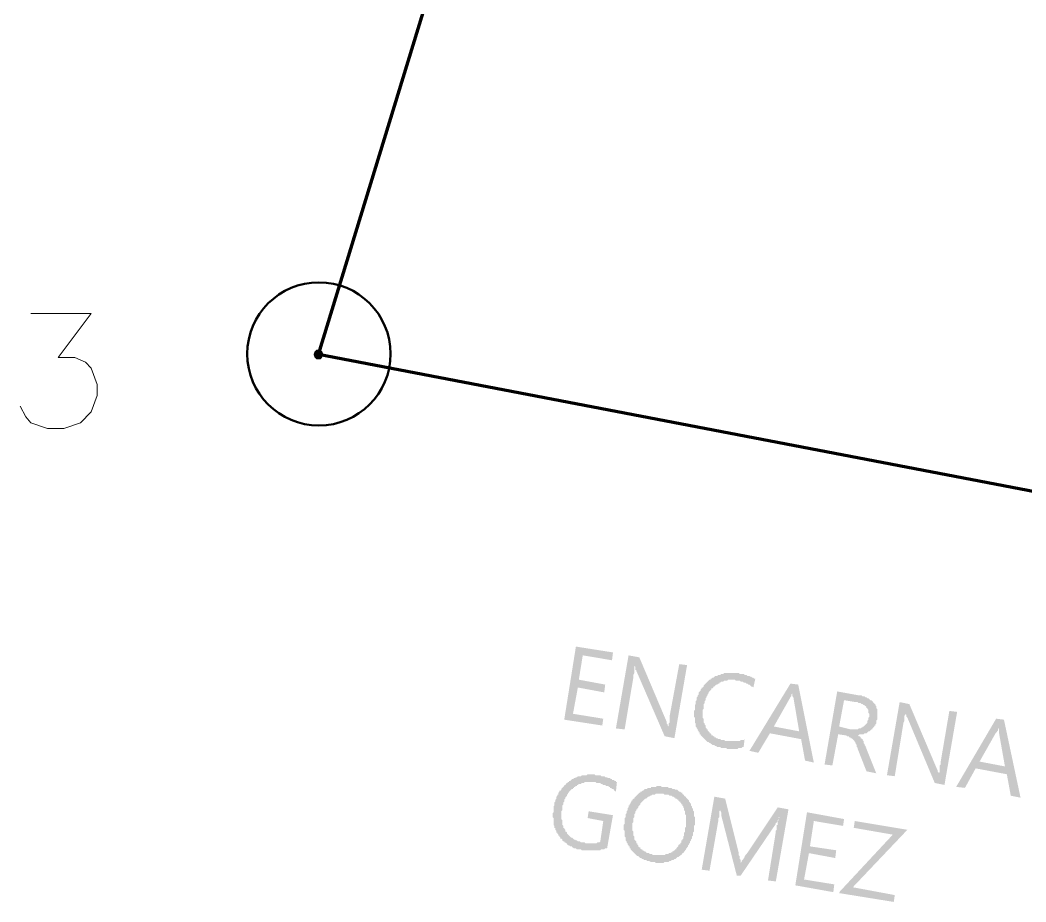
# Model space of a CAD drawing. Header units: millimetres. Extents: x 2402 to 2489, y 1845 to 1977.
# Drawn here: x 2429.34 to 2446.82, y 1919.49 to 1934.82 of the extents above; entities that cross this region are included whole.
import ezdxf

# ---------------------------------------------------------------- set-up
doc = ezdxf.new("R2010")
doc.units = ezdxf.units.MM
for name, color, linetype in [('PDF_0', 7, 'Continuous'), ('PDF_CVL_PUNTO', 7, 'Continuous'), ('PDF_CVL_PUNTO_NUM', 7, 'Continuous')]:
    doc.layers.add(name, color=color, linetype=linetype)

msp = doc.modelspace()

# ---------------------------------------------------------------- hatches: boundary and pattern name
at = {"layer": 'PDF_0', "transparency": 33554559}
for points in [[(2439.457, 1922.552), (2438.796, 1922.654), (2438.999, 1923.925), (2439.643, 1923.823), (2439.626, 1923.687), (2439.118, 1923.772), (2439.05, 1923.349), (2439.508, 1923.264), (2439.491, 1923.128), (2439.033, 1923.213), (2438.948, 1922.756), (2439.474, 1922.671)], [(2440.711, 1922.332), (2440.541, 1922.366), (2440.05, 1923.501), (2440.05, 1923.518), (2440.033, 1923.518), (2440.033, 1923.535), (2440.033, 1923.552), (2440.033, 1923.569), (2440.033, 1923.569), (2440.016, 1923.586), (2440.016, 1923.569), (2440.016, 1923.552), (2440.016, 1923.552), (2440.016, 1923.535), (2440.016, 1923.518), (2440.016, 1923.501), (2440.016, 1923.484), (2440.016, 1923.467), (2439.999, 1923.433), (2439.999, 1923.416), (2439.999, 1923.399), (2439.846, 1922.484), (2439.694, 1922.501), (2439.914, 1923.772), (2440.101, 1923.738), (2440.575, 1922.62), (2440.575, 1922.586), (2440.592, 1922.569), (2440.592, 1922.552), (2440.609, 1922.535), (2440.609, 1922.518), (2440.609, 1922.518), (2440.609, 1922.518), (2440.609, 1922.518), (2440.609, 1922.535), (2440.609, 1922.535), (2440.609, 1922.552), (2440.609, 1922.569), (2440.609, 1922.586), (2440.626, 1922.603), (2440.626, 1922.62), (2440.626, 1922.637), (2440.626, 1922.654), (2440.626, 1922.688), (2440.626, 1922.705), (2440.626, 1922.705), (2440.795, 1923.62), (2440.931, 1923.603)], [(2441.914, 1922.179), (2441.897, 1922.179), (2441.88, 1922.163), (2441.88, 1922.163), (2441.863, 1922.163), (2441.846, 1922.163), (2441.829, 1922.163), (2441.812, 1922.146), (2441.795, 1922.146), (2441.778, 1922.146), (2441.761, 1922.146), (2441.744, 1922.146), (2441.727, 1922.146), (2441.71, 1922.146), (2441.693, 1922.146), (2441.676, 1922.146), (2441.659, 1922.146), (2441.642, 1922.146), (2441.626, 1922.146), (2441.609, 1922.163), (2441.592, 1922.163), (2441.575, 1922.163), (2441.558, 1922.163), (2441.541, 1922.163), (2441.524, 1922.163), (2441.507, 1922.179), (2441.49, 1922.179), (2441.473, 1922.179), (2441.456, 1922.179), (2441.439, 1922.196), (2441.422, 1922.196), (2441.405, 1922.213), (2441.388, 1922.213), (2441.371, 1922.213), (2441.354, 1922.23), (2441.338, 1922.23), (2441.338, 1922.247), (2441.321, 1922.247), (2441.304, 1922.264), (2441.287, 1922.264), (2441.27, 1922.281), (2441.27, 1922.281), (2441.253, 1922.298), (2441.236, 1922.315), (2441.236, 1922.315), (2441.219, 1922.332), (2441.202, 1922.349), (2441.202, 1922.349), (2441.185, 1922.366), (2441.168, 1922.383), (2441.168, 1922.4), (2441.151, 1922.4), (2441.151, 1922.417), (2441.151, 1922.434), (2441.134, 1922.434), (2441.134, 1922.451), (2441.117, 1922.468), (2441.117, 1922.484), (2441.1, 1922.501), (2441.1, 1922.518), (2441.1, 1922.518), (2441.083, 1922.535), (2441.083, 1922.552), (2441.083, 1922.569), (2441.083, 1922.586), (2441.066, 1922.603), (2441.066, 1922.62), (2441.066, 1922.637), (2441.066, 1922.654), (2441.066, 1922.671), (2441.066, 1922.688), (2441.049, 1922.705), (2441.049, 1922.722), (2441.049, 1922.739), (2441.049, 1922.756), (2441.049, 1922.773), (2441.049, 1922.789), (2441.049, 1922.806), (2441.066, 1922.823), (2441.066, 1922.84), (2441.066, 1922.857), (2441.066, 1922.874), (2441.066, 1922.891), (2441.066, 1922.891), (2441.066, 1922.908), (2441.083, 1922.925), (2441.083, 1922.942), (2441.083, 1922.959), (2441.083, 1922.976), (2441.1, 1922.993), (2441.1, 1923.01), (2441.1, 1923.027), (2441.1, 1923.044), (2441.117, 1923.061), (2441.117, 1923.077), (2441.134, 1923.094), (2441.134, 1923.111), (2441.134, 1923.128), (2441.151, 1923.145), (2441.151, 1923.145), (2441.168, 1923.162), (2441.168, 1923.179), (2441.185, 1923.196), (2441.185, 1923.213), (2441.202, 1923.213), (2441.219, 1923.23), (2441.219, 1923.247), (2441.236, 1923.264), (2441.236, 1923.264), (2441.253, 1923.281), (2441.27, 1923.298), (2441.27, 1923.298), (2441.287, 1923.315), (2441.304, 1923.332), (2441.304, 1923.332), (2441.321, 1923.349), (2441.338, 1923.349), (2441.338, 1923.366), (2441.354, 1923.366), (2441.371, 1923.382), (2441.388, 1923.382), (2441.405, 1923.399), (2441.405, 1923.399), (2441.422, 1923.416), (2441.439, 1923.416), (2441.456, 1923.416), (2441.473, 1923.433), (2441.49, 1923.433), (2441.507, 1923.433), (2441.524, 1923.45), (2441.524, 1923.45), (2441.541, 1923.45), (2441.558, 1923.45), (2441.575, 1923.467), (2441.592, 1923.467), (2441.609, 1923.467), (2441.626, 1923.467), (2441.642, 1923.467), (2441.659, 1923.467), (2441.676, 1923.467), (2441.693, 1923.467), (2441.71, 1923.467), (2441.727, 1923.467), (2441.744, 1923.467), (2441.761, 1923.467), (2441.778, 1923.467), (2441.795, 1923.467), (2441.812, 1923.467), (2441.829, 1923.467), (2441.846, 1923.45), (2441.863, 1923.45), (2441.88, 1923.45), (2441.897, 1923.45), (2441.914, 1923.45), (2441.931, 1923.433), (2441.947, 1923.433), (2441.964, 1923.433), (2441.981, 1923.416), (2441.998, 1923.416), (2442.015, 1923.416), (2442.032, 1923.399), (2442.049, 1923.399), (2442.066, 1923.382), (2442.083, 1923.382), (2442.083, 1923.382), (2442.1, 1923.366), (2442.117, 1923.366), (2442.117, 1923.366), (2442.083, 1923.213), (2442.083, 1923.213), (2442.066, 1923.23), (2442.049, 1923.23), (2442.032, 1923.247), (2442.015, 1923.264), (2442.015, 1923.264), (2441.998, 1923.264), (2441.981, 1923.281), (2441.964, 1923.281), (2441.947, 1923.298), (2441.931, 1923.298), (2441.914, 1923.298), (2441.897, 1923.315), (2441.88, 1923.315), (2441.863, 1923.315), (2441.846, 1923.332), (2441.829, 1923.332), (2441.812, 1923.332), (2441.812, 1923.332), (2441.778, 1923.332), (2441.761, 1923.349), (2441.744, 1923.349), (2441.727, 1923.349), (2441.71, 1923.349), (2441.693, 1923.349), (2441.676, 1923.349), (2441.659, 1923.349), (2441.642, 1923.349), (2441.626, 1923.332), (2441.609, 1923.332), (2441.609, 1923.332), (2441.592, 1923.332), (2441.575, 1923.332), (2441.558, 1923.315), (2441.541, 1923.315), (2441.524, 1923.315), (2441.507, 1923.298), (2441.49, 1923.298), (2441.49, 1923.281), (2441.473, 1923.281), (2441.456, 1923.264), (2441.439, 1923.264), (2441.422, 1923.247), (2441.422, 1923.247), (2441.405, 1923.23), (2441.388, 1923.23), (2441.388, 1923.213), (2441.371, 1923.196), (2441.354, 1923.196), (2441.354, 1923.179), (2441.338, 1923.162), (2441.338, 1923.162), (2441.321, 1923.145), (2441.304, 1923.128), (2441.304, 1923.111), (2441.287, 1923.094), (2441.287, 1923.094), (2441.287, 1923.077), (2441.27, 1923.061), (2441.27, 1923.044), (2441.253, 1923.027), (2441.253, 1923.01), (2441.253, 1922.993), (2441.236, 1922.976), (2441.236, 1922.959), (2441.236, 1922.942), (2441.219, 1922.925), (2441.219, 1922.908), (2441.219, 1922.891), (2441.219, 1922.874), (2441.219, 1922.857), (2441.219, 1922.84), (2441.202, 1922.823), (2441.202, 1922.806), (2441.202, 1922.789), (2441.202, 1922.773), (2441.202, 1922.756), (2441.202, 1922.739), (2441.202, 1922.722), (2441.202, 1922.705), (2441.202, 1922.688), (2441.219, 1922.671), (2441.219, 1922.654), (2441.219, 1922.637), (2441.219, 1922.62), (2441.219, 1922.603), (2441.236, 1922.586), (2441.236, 1922.569), (2441.236, 1922.569), (2441.253, 1922.552), (2441.253, 1922.535), (2441.253, 1922.518), (2441.27, 1922.501), (2441.27, 1922.484), (2441.287, 1922.484), (2441.287, 1922.468), (2441.304, 1922.451), (2441.304, 1922.451), (2441.321, 1922.434), (2441.321, 1922.417), (2441.338, 1922.417), (2441.354, 1922.4), (2441.354, 1922.383), (2441.371, 1922.383), (2441.388, 1922.366), (2441.405, 1922.366), (2441.405, 1922.349), (2441.422, 1922.349), (2441.439, 1922.332), (2441.456, 1922.332), (2441.473, 1922.315), (2441.49, 1922.315), (2441.507, 1922.315), (2441.524, 1922.298), (2441.541, 1922.298), (2441.558, 1922.298), (2441.575, 1922.298), (2441.592, 1922.281), (2441.592, 1922.281), (2441.609, 1922.281), (2441.626, 1922.281), (2441.642, 1922.281), (2441.659, 1922.281), (2441.676, 1922.281), (2441.693, 1922.281), (2441.71, 1922.281), (2441.727, 1922.281), (2441.744, 1922.281), (2441.761, 1922.281), (2441.778, 1922.281), (2441.795, 1922.281), (2441.812, 1922.281), (2441.829, 1922.281), (2441.846, 1922.281), (2441.863, 1922.298), (2441.88, 1922.298), (2441.897, 1922.298), (2441.914, 1922.298), (2441.931, 1922.315), (2441.931, 1922.315)], [(2445.404, 1921.519), (2445.235, 1921.553), (2444.76, 1922.688), (2444.743, 1922.705), (2444.743, 1922.722), (2444.743, 1922.739), (2444.726, 1922.756), (2444.726, 1922.772), (2444.726, 1922.772), (2444.726, 1922.772), (2444.726, 1922.756), (2444.726, 1922.756), (2444.726, 1922.739), (2444.709, 1922.722), (2444.709, 1922.705), (2444.709, 1922.688), (2444.709, 1922.671), (2444.709, 1922.654), (2444.709, 1922.637), (2444.692, 1922.603), (2444.692, 1922.603), (2444.54, 1921.671), (2444.404, 1921.688), (2444.625, 1922.959), (2444.794, 1922.925), (2445.269, 1921.807), (2445.285, 1921.773), (2445.285, 1921.756), (2445.302, 1921.739), (2445.302, 1921.722), (2445.302, 1921.722), (2445.302, 1921.705), (2445.302, 1921.705), (2445.302, 1921.705), (2445.302, 1921.722), (2445.319, 1921.739), (2445.319, 1921.756), (2445.319, 1921.773), (2445.319, 1921.773), (2445.319, 1921.79), (2445.319, 1921.807), (2445.319, 1921.841), (2445.319, 1921.858), (2445.336, 1921.874), (2445.336, 1921.891), (2445.336, 1921.908), (2445.489, 1922.806), (2445.624, 1922.789)], [(2439.541, 1920.417), (2439.524, 1920.417), (2439.508, 1920.417), (2439.491, 1920.4), (2439.474, 1920.4), (2439.474, 1920.4), (2439.457, 1920.4), (2439.44, 1920.4), (2439.423, 1920.383), (2439.406, 1920.383), (2439.389, 1920.383), (2439.372, 1920.383), (2439.355, 1920.383), (2439.338, 1920.383), (2439.321, 1920.383), (2439.304, 1920.383), (2439.287, 1920.383), (2439.27, 1920.383), (2439.253, 1920.383), (2439.236, 1920.383), (2439.22, 1920.383), (2439.203, 1920.383), (2439.186, 1920.383), (2439.169, 1920.383), (2439.152, 1920.383), (2439.135, 1920.383), (2439.118, 1920.383), (2439.101, 1920.383), (2439.084, 1920.4), (2439.067, 1920.4), (2439.05, 1920.4), (2439.033, 1920.4), (2439.016, 1920.4), (2438.999, 1920.417), (2438.982, 1920.417), (2438.965, 1920.417), (2438.948, 1920.434), (2438.931, 1920.434), (2438.931, 1920.451), (2438.915, 1920.451), (2438.898, 1920.451), (2438.881, 1920.468), (2438.864, 1920.468), (2438.847, 1920.485), (2438.847, 1920.502), (2438.83, 1920.502), (2438.813, 1920.519), (2438.796, 1920.519), (2438.796, 1920.536), (2438.779, 1920.536), (2438.762, 1920.553), (2438.762, 1920.57), (2438.745, 1920.587), (2438.728, 1920.587), (2438.728, 1920.604), (2438.711, 1920.621), (2438.711, 1920.638), (2438.694, 1920.638), (2438.694, 1920.655), (2438.677, 1920.671), (2438.677, 1920.688), (2438.66, 1920.688), (2438.66, 1920.705), (2438.66, 1920.722), (2438.643, 1920.739), (2438.643, 1920.756), (2438.643, 1920.773), (2438.626, 1920.773), (2438.626, 1920.79), (2438.626, 1920.807), (2438.61, 1920.824), (2438.61, 1920.841), (2438.61, 1920.858), (2438.61, 1920.875), (2438.61, 1920.892), (2438.61, 1920.909), (2438.61, 1920.926), (2438.61, 1920.943), (2438.593, 1920.96), (2438.593, 1920.976), (2438.593, 1920.993), (2438.593, 1921.01), (2438.593, 1921.027), (2438.61, 1921.044), (2438.61, 1921.061), (2438.61, 1921.078), (2438.61, 1921.095), (2438.61, 1921.112), (2438.61, 1921.129), (2438.61, 1921.146), (2438.626, 1921.163), (2438.626, 1921.18), (2438.626, 1921.197), (2438.626, 1921.214), (2438.643, 1921.231), (2438.643, 1921.248), (2438.643, 1921.264), (2438.66, 1921.281), (2438.66, 1921.298), (2438.66, 1921.315), (2438.677, 1921.332), (2438.677, 1921.349), (2438.694, 1921.349), (2438.694, 1921.366), (2438.694, 1921.383), (2438.711, 1921.4), (2438.711, 1921.417), (2438.728, 1921.417), (2438.745, 1921.434), (2438.745, 1921.451), (2438.762, 1921.468), (2438.762, 1921.468), (2438.779, 1921.485), (2438.796, 1921.502), (2438.796, 1921.519), (2438.813, 1921.519), (2438.83, 1921.536), (2438.83, 1921.553), (2438.847, 1921.553), (2438.864, 1921.569), (2438.881, 1921.569), (2438.881, 1921.586), (2438.898, 1921.586), (2438.915, 1921.603), (2438.915, 1921.603), (2438.931, 1921.62), (2438.948, 1921.62), (2438.965, 1921.637), (2438.982, 1921.637), (2438.999, 1921.654), (2439.016, 1921.654), (2439.016, 1921.654), (2439.033, 1921.671), (2439.05, 1921.671), (2439.067, 1921.671), (2439.084, 1921.671), (2439.101, 1921.688), (2439.118, 1921.688), (2439.135, 1921.688), (2439.152, 1921.688), (2439.169, 1921.688), (2439.186, 1921.688), (2439.203, 1921.705), (2439.22, 1921.705), (2439.236, 1921.705), (2439.253, 1921.705), (2439.27, 1921.705), (2439.287, 1921.705), (2439.304, 1921.705), (2439.321, 1921.705), (2439.338, 1921.688), (2439.355, 1921.688), (2439.372, 1921.688), (2439.389, 1921.688), (2439.406, 1921.688), (2439.423, 1921.688), (2439.44, 1921.671), (2439.457, 1921.671), (2439.474, 1921.671), (2439.491, 1921.671), (2439.508, 1921.654), (2439.524, 1921.654), (2439.541, 1921.654), (2439.558, 1921.637), (2439.575, 1921.637), (2439.592, 1921.637), (2439.609, 1921.62), (2439.626, 1921.62), (2439.626, 1921.603), (2439.643, 1921.603), (2439.66, 1921.603), (2439.677, 1921.586), (2439.694, 1921.586), (2439.694, 1921.569), (2439.711, 1921.569), (2439.711, 1921.569), (2439.694, 1921.4), (2439.677, 1921.417), (2439.66, 1921.417), (2439.66, 1921.434), (2439.643, 1921.451), (2439.626, 1921.451), (2439.609, 1921.468), (2439.592, 1921.468), (2439.592, 1921.485), (2439.575, 1921.485), (2439.558, 1921.502), (2439.541, 1921.502), (2439.524, 1921.502), (2439.508, 1921.519), (2439.491, 1921.519), (2439.474, 1921.519), (2439.457, 1921.536), (2439.44, 1921.536), (2439.44, 1921.536), (2439.423, 1921.553), (2439.389, 1921.553), (2439.372, 1921.553), (2439.355, 1921.553), (2439.338, 1921.569), (2439.338, 1921.569), (2439.321, 1921.569), (2439.304, 1921.569), (2439.287, 1921.569), (2439.27, 1921.569), (2439.253, 1921.569), (2439.236, 1921.569), (2439.22, 1921.569), (2439.203, 1921.569), (2439.186, 1921.569), (2439.169, 1921.569), (2439.152, 1921.569), (2439.135, 1921.553), (2439.135, 1921.553), (2439.118, 1921.553), (2439.101, 1921.553), (2439.084, 1921.536), (2439.067, 1921.536), (2439.05, 1921.536), (2439.033, 1921.519), (2439.016, 1921.519), (2439.016, 1921.502), (2438.999, 1921.502), (2438.982, 1921.485), (2438.965, 1921.485), (2438.965, 1921.468), (2438.948, 1921.468), (2438.948, 1921.451), (2438.931, 1921.451), (2438.915, 1921.434), (2438.898, 1921.417), (2438.898, 1921.417), (2438.881, 1921.4), (2438.881, 1921.383), (2438.864, 1921.383), (2438.864, 1921.366), (2438.847, 1921.349), (2438.847, 1921.332), (2438.83, 1921.315), (2438.83, 1921.315), (2438.813, 1921.298), (2438.813, 1921.281), (2438.796, 1921.264), (2438.796, 1921.248), (2438.796, 1921.231), (2438.779, 1921.214), (2438.779, 1921.197), (2438.779, 1921.18), (2438.762, 1921.163), (2438.762, 1921.146), (2438.762, 1921.129), (2438.762, 1921.112), (2438.762, 1921.095), (2438.762, 1921.078), (2438.745, 1921.061), (2438.745, 1921.044), (2438.745, 1921.027), (2438.745, 1921.01), (2438.745, 1920.993), (2438.745, 1920.976), (2438.745, 1920.96), (2438.745, 1920.943), (2438.745, 1920.926), (2438.762, 1920.909), (2438.762, 1920.892), (2438.762, 1920.875), (2438.762, 1920.858), (2438.762, 1920.841), (2438.762, 1920.824), (2438.779, 1920.807), (2438.779, 1920.79), (2438.779, 1920.773), (2438.796, 1920.773), (2438.796, 1920.756), (2438.813, 1920.739), (2438.813, 1920.722), (2438.813, 1920.705), (2438.83, 1920.705), (2438.83, 1920.705), (2438.847, 1920.688), (2438.847, 1920.671), (2438.864, 1920.655), (2438.864, 1920.655), (2438.881, 1920.638), (2438.898, 1920.621), (2438.898, 1920.621), (2438.915, 1920.604), (2438.931, 1920.604), (2438.948, 1920.587), (2438.948, 1920.587), (2438.965, 1920.57), (2438.982, 1920.57), (2438.999, 1920.553), (2439.016, 1920.553), (2439.033, 1920.536), (2439.05, 1920.536), (2439.067, 1920.536), (2439.084, 1920.519), (2439.101, 1920.519), (2439.118, 1920.519), (2439.135, 1920.519), (2439.152, 1920.519), (2439.169, 1920.502), (2439.186, 1920.502), (2439.203, 1920.502), (2439.22, 1920.502), (2439.236, 1920.502), (2439.253, 1920.502), (2439.27, 1920.502), (2439.287, 1920.502), (2439.304, 1920.502), (2439.321, 1920.502), (2439.338, 1920.502), (2439.355, 1920.502), (2439.372, 1920.519), (2439.389, 1920.519), (2439.389, 1920.519), (2439.406, 1920.519), (2439.423, 1920.536), (2439.474, 1920.892), (2439.203, 1920.943), (2439.22, 1921.061), (2439.643, 1920.993)], [(2442.337, 1919.858), (2442.473, 1920.705), (2442.473, 1920.722), (2442.49, 1920.739), (2442.49, 1920.756), (2442.49, 1920.773), (2442.49, 1920.79), (2442.49, 1920.807), (2442.49, 1920.824), (2442.507, 1920.824), (2442.507, 1920.841), (2442.507, 1920.875), (2442.507, 1920.892), (2442.524, 1920.909), (2442.524, 1920.926), (2442.524, 1920.943), (2442.541, 1920.959), (2442.524, 1920.959), (2442.524, 1920.926), (2442.507, 1920.909), (2442.507, 1920.892), (2442.49, 1920.875), (2442.49, 1920.858), (2442.473, 1920.858), (2442.473, 1920.841), (2442.473, 1920.841), (2441.863, 1919.943), (2441.795, 1919.943), (2441.524, 1920.993), (2441.524, 1921.01), (2441.524, 1921.027), (2441.524, 1921.044), (2441.524, 1921.044), (2441.507, 1921.078), (2441.507, 1921.095), (2441.507, 1921.112), (2441.507, 1921.129), (2441.507, 1921.129), (2441.507, 1921.112), (2441.507, 1921.112), (2441.507, 1921.095), (2441.507, 1921.078), (2441.507, 1921.078), (2441.49, 1921.061), (2441.49, 1921.044), (2441.49, 1921.027), (2441.49, 1921.01), (2441.49, 1920.976), (2441.49, 1920.959), (2441.473, 1920.943), (2441.473, 1920.926), (2441.473, 1920.892), (2441.473, 1920.892), (2441.321, 1920.028), (2441.185, 1920.045), (2441.405, 1921.315), (2441.592, 1921.281), (2441.829, 1920.333), (2441.829, 1920.299), (2441.846, 1920.282), (2441.846, 1920.265), (2441.846, 1920.248), (2441.846, 1920.231), (2441.863, 1920.214), (2441.863, 1920.197), (2441.863, 1920.18), (2441.863, 1920.18), (2441.863, 1920.163), (2441.863, 1920.163), (2441.88, 1920.18), (2441.88, 1920.197), (2441.897, 1920.214), (2441.897, 1920.214), (2441.914, 1920.231), (2441.914, 1920.248), (2441.931, 1920.265), (2441.931, 1920.282), (2441.947, 1920.299), (2441.964, 1920.316), (2442.507, 1921.129), (2442.693, 1921.095), (2442.473, 1919.841)], [(2443.472, 1919.655), (2442.812, 1919.773), (2443.015, 1921.044), (2443.659, 1920.926), (2443.642, 1920.807), (2443.134, 1920.892), (2443.066, 1920.451), (2443.523, 1920.383), (2443.506, 1920.248), (2443.049, 1920.333), (2442.964, 1919.875), (2443.489, 1919.79)], [(2444.743, 1920.722), (2443.811, 1919.74), (2444.54, 1919.604), (2444.523, 1919.485), (2443.574, 1919.638), (2443.591, 1919.672), (2444.506, 1920.655), (2443.828, 1920.773), (2443.845, 1920.892), (2444.76, 1920.739)]]:
    msp.add_hatch(color=256, dxfattribs=at).paths.add_polyline_path(points)
h = msp.add_hatch(color=256, dxfattribs=at)
h.paths.add_polyline_path([(2443.134, 1921.908), (2442.981, 1921.942), (2442.913, 1922.315), (2442.371, 1922.417), (2442.168, 1922.078), (2442.015, 1922.112), (2442.727, 1923.281), (2442.862, 1923.264)], flags=0)
h.paths.add_polyline_path([(2442.879, 1922.451), (2442.778, 1923.044), (2442.778, 1923.044), (2442.761, 1923.061), (2442.761, 1923.077), (2442.761, 1923.094), (2442.761, 1923.128), (2442.761, 1923.128), (2442.761, 1923.128), (2442.761, 1923.111), (2442.744, 1923.094), (2442.744, 1923.077), (2442.744, 1923.061), (2442.727, 1923.044), (2442.727, 1923.044), (2442.439, 1922.535)], flags=0)
h = msp.add_hatch(color=256, dxfattribs=at)
h.paths.add_polyline_path([(2444.218, 1921.722), (2444.049, 1921.756), (2443.896, 1922.146), (2443.896, 1922.163), (2443.879, 1922.179), (2443.879, 1922.213), (2443.862, 1922.23), (2443.862, 1922.247), (2443.862, 1922.247), (2443.845, 1922.264), (2443.845, 1922.281), (2443.828, 1922.298), (2443.828, 1922.298), (2443.811, 1922.315), (2443.811, 1922.315), (2443.794, 1922.332), (2443.777, 1922.332), (2443.761, 1922.349), (2443.744, 1922.349), (2443.744, 1922.366), (2443.727, 1922.366), (2443.71, 1922.366), (2443.693, 1922.383), (2443.676, 1922.383), (2443.557, 1922.4), (2443.456, 1921.858), (2443.32, 1921.874), (2443.54, 1923.145), (2443.913, 1923.077), (2443.93, 1923.077), (2443.947, 1923.077), (2443.964, 1923.077), (2443.981, 1923.061), (2443.998, 1923.061), (2444.015, 1923.061), (2444.032, 1923.044), (2444.049, 1923.044), (2444.065, 1923.027), (2444.082, 1923.027), (2444.099, 1923.01), (2444.099, 1923.01), (2444.116, 1922.993), (2444.133, 1922.993), (2444.15, 1922.976), (2444.15, 1922.976), (2444.167, 1922.959), (2444.167, 1922.942), (2444.184, 1922.942), (2444.184, 1922.925), (2444.201, 1922.925), (2444.201, 1922.908), (2444.218, 1922.891), (2444.218, 1922.874), (2444.218, 1922.857), (2444.235, 1922.84), (2444.235, 1922.84), (2444.235, 1922.823), (2444.235, 1922.806), (2444.235, 1922.789), (2444.235, 1922.772), (2444.235, 1922.756), (2444.235, 1922.739), (2444.235, 1922.722), (2444.235, 1922.705), (2444.235, 1922.688), (2444.235, 1922.688), (2444.235, 1922.671), (2444.235, 1922.654), (2444.218, 1922.637), (2444.218, 1922.62), (2444.218, 1922.603), (2444.218, 1922.586), (2444.201, 1922.569), (2444.201, 1922.552), (2444.184, 1922.552), (2444.184, 1922.535), (2444.167, 1922.518), (2444.167, 1922.518), (2444.15, 1922.501), (2444.15, 1922.484), (2444.133, 1922.484), (2444.116, 1922.468), (2444.116, 1922.468), (2444.099, 1922.451), (2444.082, 1922.451), (2444.065, 1922.434), (2444.065, 1922.434), (2444.049, 1922.417), (2444.032, 1922.417), (2444.015, 1922.417), (2443.998, 1922.4), (2443.981, 1922.4), (2443.964, 1922.4), (2443.947, 1922.4), (2443.93, 1922.4), (2443.913, 1922.383), (2443.896, 1922.383), (2443.896, 1922.383), (2443.913, 1922.366), (2443.93, 1922.366), (2443.947, 1922.349), (2443.947, 1922.332), (2443.964, 1922.332), (2443.964, 1922.315), (2443.981, 1922.315), (2443.981, 1922.298), (2443.981, 1922.298), (2443.998, 1922.281), (2443.998, 1922.264), (2443.998, 1922.247), (2444.015, 1922.23), (2444.015, 1922.213), (2444.032, 1922.196), (2444.032, 1922.179), (2444.049, 1922.163), (2444.049, 1922.146)], flags=0)
h.paths.add_polyline_path([(2443.659, 1922.993), (2443.574, 1922.535), (2443.777, 1922.484), (2443.811, 1922.484), (2443.828, 1922.484), (2443.845, 1922.484), (2443.862, 1922.484), (2443.879, 1922.484), (2443.896, 1922.484), (2443.913, 1922.501), (2443.913, 1922.501), (2443.93, 1922.501), (2443.947, 1922.501), (2443.964, 1922.518), (2443.981, 1922.518), (2443.981, 1922.535), (2443.998, 1922.535), (2444.015, 1922.552), (2444.015, 1922.552), (2444.032, 1922.569), (2444.049, 1922.586), (2444.049, 1922.586), (2444.065, 1922.603), (2444.065, 1922.62), (2444.065, 1922.637), (2444.082, 1922.654), (2444.082, 1922.671), (2444.082, 1922.688), (2444.082, 1922.688), (2444.099, 1922.705), (2444.099, 1922.722), (2444.099, 1922.739), (2444.099, 1922.756), (2444.082, 1922.772), (2444.082, 1922.789), (2444.082, 1922.806), (2444.082, 1922.823), (2444.065, 1922.84), (2444.065, 1922.857), (2444.049, 1922.857), (2444.049, 1922.874), (2444.049, 1922.874), (2444.032, 1922.891), (2444.015, 1922.891), (2444.015, 1922.908), (2443.998, 1922.908), (2443.981, 1922.925), (2443.964, 1922.925), (2443.947, 1922.942), (2443.93, 1922.942), (2443.913, 1922.942), (2443.896, 1922.959), (2443.879, 1922.959), (2443.862, 1922.959)], flags=0)
h = msp.add_hatch(color=256, dxfattribs=at)
h.paths.add_polyline_path([(2446.726, 1921.298), (2446.556, 1921.332), (2446.488, 1921.705), (2445.946, 1921.807), (2445.76, 1921.468), (2445.607, 1921.485), (2446.302, 1922.671), (2446.438, 1922.654)], flags=0)
h.paths.add_polyline_path([(2446.455, 1921.841), (2446.353, 1922.417), (2446.353, 1922.434), (2446.353, 1922.451), (2446.353, 1922.467), (2446.353, 1922.484), (2446.353, 1922.501), (2446.353, 1922.518), (2446.353, 1922.518), (2446.336, 1922.484), (2446.336, 1922.467), (2446.319, 1922.451), (2446.319, 1922.451), (2446.319, 1922.434), (2446.302, 1922.434), (2446.014, 1921.925)], flags=0)
h = msp.add_hatch(color=256, dxfattribs=at)
h.paths.add_polyline_path([(2439.846, 1920.926), (2439.846, 1920.943), (2439.863, 1920.96), (2439.863, 1920.976), (2439.863, 1920.993), (2439.863, 1921.01), (2439.88, 1921.027), (2439.88, 1921.044), (2439.88, 1921.061), (2439.897, 1921.078), (2439.897, 1921.095), (2439.897, 1921.112), (2439.914, 1921.129), (2439.914, 1921.146), (2439.914, 1921.163), (2439.931, 1921.163), (2439.931, 1921.18), (2439.948, 1921.197), (2439.948, 1921.214), (2439.965, 1921.231), (2439.965, 1921.248), (2439.982, 1921.248), (2439.982, 1921.264), (2439.999, 1921.281), (2440.016, 1921.281), (2440.016, 1921.298), (2440.033, 1921.315), (2440.033, 1921.315), (2440.05, 1921.332), (2440.067, 1921.349), (2440.067, 1921.349), (2440.084, 1921.366), (2440.101, 1921.383), (2440.101, 1921.383), (2440.118, 1921.383), (2440.118, 1921.4), (2440.134, 1921.4), (2440.151, 1921.417), (2440.168, 1921.417), (2440.185, 1921.434), (2440.185, 1921.434), (2440.202, 1921.451), (2440.219, 1921.451), (2440.236, 1921.451), (2440.253, 1921.468), (2440.27, 1921.468), (2440.287, 1921.468), (2440.304, 1921.468), (2440.304, 1921.485), (2440.321, 1921.485), (2440.338, 1921.485), (2440.355, 1921.485), (2440.372, 1921.485), (2440.389, 1921.485), (2440.406, 1921.502), (2440.422, 1921.502), (2440.439, 1921.502), (2440.456, 1921.502), (2440.473, 1921.502), (2440.49, 1921.485), (2440.507, 1921.485), (2440.524, 1921.485), (2440.541, 1921.485), (2440.558, 1921.485), (2440.575, 1921.485), (2440.592, 1921.485), (2440.609, 1921.468), (2440.626, 1921.468), (2440.643, 1921.468), (2440.66, 1921.468), (2440.677, 1921.451), (2440.694, 1921.451), (2440.711, 1921.451), (2440.727, 1921.434), (2440.744, 1921.434), (2440.761, 1921.434), (2440.778, 1921.417), (2440.778, 1921.417), (2440.795, 1921.4), (2440.812, 1921.4), (2440.829, 1921.383), (2440.846, 1921.383), (2440.846, 1921.366), (2440.863, 1921.349), (2440.88, 1921.349), (2440.88, 1921.332), (2440.897, 1921.315), (2440.914, 1921.315), (2440.914, 1921.298), (2440.931, 1921.281), (2440.931, 1921.281), (2440.948, 1921.264), (2440.965, 1921.248), (2440.965, 1921.231), (2440.965, 1921.231), (2440.982, 1921.214), (2440.982, 1921.197), (2440.999, 1921.197), (2440.999, 1921.18), (2440.999, 1921.163), (2441.016, 1921.146), (2441.016, 1921.129), (2441.016, 1921.112), (2441.032, 1921.112), (2441.032, 1921.095), (2441.032, 1921.078), (2441.049, 1921.061), (2441.049, 1921.044), (2441.049, 1921.027), (2441.049, 1921.01), (2441.049, 1920.993), (2441.049, 1920.976), (2441.066, 1920.96), (2441.066, 1920.943), (2441.066, 1920.926), (2441.066, 1920.909), (2441.066, 1920.892), (2441.066, 1920.875), (2441.066, 1920.858), (2441.066, 1920.841), (2441.066, 1920.824), (2441.049, 1920.807), (2441.049, 1920.79), (2441.049, 1920.773), (2441.049, 1920.756), (2441.049, 1920.739), (2441.049, 1920.722), (2441.049, 1920.705), (2441.032, 1920.688), (2441.032, 1920.671), (2441.032, 1920.655), (2441.032, 1920.638), (2441.016, 1920.621), (2441.016, 1920.604), (2441.016, 1920.587), (2440.999, 1920.57), (2440.999, 1920.553), (2440.982, 1920.536), (2440.982, 1920.519), (2440.982, 1920.502), (2440.965, 1920.502), (2440.965, 1920.485), (2440.948, 1920.468), (2440.948, 1920.451), (2440.931, 1920.434), (2440.931, 1920.417), (2440.914, 1920.417), (2440.914, 1920.4), (2440.897, 1920.383), (2440.897, 1920.367), (2440.88, 1920.367), (2440.88, 1920.35), (2440.863, 1920.333), (2440.846, 1920.333), (2440.846, 1920.316), (2440.829, 1920.299), (2440.812, 1920.299), (2440.812, 1920.282), (2440.812, 1920.282), (2440.795, 1920.282), (2440.778, 1920.265), (2440.761, 1920.265), (2440.744, 1920.248), (2440.744, 1920.248), (2440.727, 1920.231), (2440.711, 1920.231), (2440.694, 1920.214), (2440.677, 1920.214), (2440.66, 1920.214), (2440.66, 1920.197), (2440.643, 1920.197), (2440.626, 1920.197), (2440.609, 1920.18), (2440.592, 1920.18), (2440.575, 1920.18), (2440.558, 1920.18), (2440.541, 1920.18), (2440.524, 1920.163), (2440.507, 1920.163), (2440.49, 1920.163), (2440.473, 1920.163), (2440.456, 1920.163), (2440.439, 1920.163), (2440.422, 1920.163), (2440.406, 1920.163), (2440.389, 1920.163), (2440.372, 1920.18), (2440.355, 1920.18), (2440.338, 1920.18), (2440.338, 1920.18), (2440.321, 1920.18), (2440.304, 1920.18), (2440.27, 1920.197), (2440.253, 1920.197), (2440.236, 1920.197), (2440.236, 1920.197), (2440.219, 1920.214), (2440.202, 1920.214), (2440.185, 1920.214), (2440.168, 1920.231), (2440.151, 1920.231), (2440.134, 1920.248), (2440.118, 1920.248), (2440.101, 1920.265), (2440.101, 1920.265), (2440.084, 1920.282), (2440.067, 1920.282), (2440.05, 1920.299), (2440.05, 1920.299), (2440.033, 1920.316), (2440.016, 1920.333), (2440.016, 1920.333), (2439.999, 1920.35), (2439.982, 1920.367), (2439.982, 1920.367), (2439.965, 1920.383), (2439.948, 1920.4), (2439.948, 1920.417), (2439.931, 1920.417), (2439.931, 1920.434), (2439.931, 1920.451), (2439.914, 1920.451), (2439.914, 1920.468), (2439.897, 1920.485), (2439.897, 1920.502), (2439.88, 1920.519), (2439.88, 1920.536), (2439.88, 1920.536), (2439.863, 1920.553), (2439.863, 1920.57), (2439.863, 1920.587), (2439.863, 1920.604), (2439.846, 1920.621), (2439.846, 1920.638), (2439.846, 1920.655), (2439.846, 1920.671), (2439.846, 1920.688), (2439.846, 1920.705), (2439.846, 1920.722), (2439.829, 1920.739), (2439.829, 1920.756), (2439.829, 1920.773), (2439.829, 1920.79), (2439.829, 1920.807), (2439.829, 1920.824), (2439.846, 1920.841), (2439.846, 1920.858), (2439.846, 1920.875), (2439.846, 1920.892), (2439.846, 1920.909), (2439.846, 1920.926)], flags=0)
h.paths.add_polyline_path([(2439.999, 1920.909), (2439.999, 1920.892), (2439.999, 1920.875), (2439.982, 1920.858), (2439.982, 1920.841), (2439.982, 1920.824), (2439.982, 1920.807), (2439.982, 1920.79), (2439.982, 1920.773), (2439.982, 1920.756), (2439.982, 1920.739), (2439.982, 1920.722), (2439.999, 1920.705), (2439.999, 1920.688), (2439.999, 1920.671), (2439.999, 1920.655), (2439.999, 1920.638), (2440.016, 1920.621), (2440.016, 1920.604), (2440.016, 1920.587), (2440.016, 1920.57), (2440.033, 1920.553), (2440.033, 1920.553), (2440.05, 1920.536), (2440.05, 1920.519), (2440.05, 1920.502), (2440.067, 1920.502), (2440.067, 1920.485), (2440.084, 1920.468), (2440.084, 1920.451), (2440.101, 1920.434), (2440.118, 1920.434), (2440.118, 1920.417), (2440.134, 1920.4), (2440.151, 1920.4), (2440.151, 1920.383), (2440.168, 1920.383), (2440.185, 1920.367), (2440.202, 1920.367), (2440.219, 1920.35), (2440.219, 1920.35), (2440.236, 1920.333), (2440.253, 1920.333), (2440.27, 1920.333), (2440.287, 1920.316), (2440.304, 1920.316), (2440.321, 1920.316), (2440.338, 1920.299), (2440.355, 1920.299), (2440.372, 1920.299), (2440.389, 1920.299), (2440.406, 1920.299), (2440.422, 1920.299), (2440.439, 1920.299), (2440.456, 1920.299), (2440.473, 1920.299), (2440.49, 1920.299), (2440.507, 1920.299), (2440.524, 1920.299), (2440.541, 1920.299), (2440.558, 1920.316), (2440.575, 1920.316), (2440.592, 1920.316), (2440.609, 1920.316), (2440.609, 1920.333), (2440.626, 1920.333), (2440.643, 1920.333), (2440.66, 1920.35), (2440.677, 1920.35), (2440.677, 1920.367), (2440.694, 1920.367), (2440.711, 1920.383), (2440.711, 1920.383), (2440.727, 1920.4), (2440.744, 1920.4), (2440.744, 1920.417), (2440.761, 1920.434), (2440.761, 1920.434), (2440.778, 1920.451), (2440.778, 1920.468), (2440.795, 1920.485), (2440.812, 1920.485), (2440.812, 1920.502), (2440.829, 1920.519), (2440.829, 1920.536), (2440.829, 1920.553), (2440.846, 1920.553), (2440.846, 1920.57), (2440.863, 1920.587), (2440.863, 1920.604), (2440.863, 1920.621), (2440.88, 1920.638), (2440.88, 1920.655), (2440.88, 1920.671), (2440.88, 1920.688), (2440.897, 1920.705), (2440.897, 1920.722), (2440.897, 1920.756), (2440.897, 1920.773), (2440.914, 1920.79), (2440.914, 1920.807), (2440.914, 1920.824), (2440.914, 1920.841), (2440.914, 1920.858), (2440.914, 1920.875), (2440.914, 1920.892), (2440.914, 1920.909), (2440.914, 1920.926), (2440.914, 1920.943), (2440.914, 1920.96), (2440.914, 1920.976), (2440.914, 1920.993), (2440.897, 1921.01), (2440.897, 1921.027), (2440.897, 1921.044), (2440.897, 1921.061), (2440.88, 1921.078), (2440.88, 1921.095), (2440.88, 1921.095), (2440.88, 1921.112), (2440.863, 1921.129), (2440.863, 1921.146), (2440.846, 1921.163), (2440.846, 1921.163), (2440.846, 1921.18), (2440.829, 1921.18), (2440.829, 1921.197), (2440.812, 1921.214), (2440.812, 1921.231), (2440.795, 1921.231), (2440.778, 1921.248), (2440.778, 1921.264), (2440.761, 1921.264), (2440.744, 1921.281), (2440.727, 1921.281), (2440.727, 1921.298), (2440.711, 1921.298), (2440.694, 1921.315), (2440.677, 1921.315), (2440.66, 1921.332), (2440.643, 1921.332), (2440.626, 1921.332), (2440.609, 1921.349), (2440.592, 1921.349), (2440.575, 1921.349), (2440.558, 1921.349), (2440.541, 1921.349), (2440.524, 1921.366), (2440.507, 1921.366), (2440.49, 1921.366), (2440.473, 1921.366), (2440.456, 1921.366), (2440.439, 1921.366), (2440.422, 1921.366), (2440.406, 1921.366), (2440.389, 1921.366), (2440.372, 1921.349), (2440.355, 1921.349), (2440.338, 1921.349), (2440.338, 1921.349), (2440.321, 1921.349), (2440.304, 1921.332), (2440.287, 1921.332), (2440.27, 1921.315), (2440.253, 1921.315), (2440.236, 1921.298), (2440.236, 1921.298), (2440.219, 1921.281), (2440.202, 1921.281), (2440.185, 1921.264), (2440.185, 1921.264), (2440.168, 1921.248), (2440.168, 1921.248), (2440.151, 1921.231), (2440.134, 1921.214), (2440.134, 1921.214), (2440.118, 1921.197), (2440.118, 1921.18), (2440.101, 1921.163), (2440.101, 1921.163), (2440.084, 1921.146), (2440.084, 1921.129), (2440.067, 1921.112), (2440.067, 1921.095), (2440.05, 1921.095), (2440.05, 1921.078), (2440.033, 1921.061), (2440.033, 1921.044), (2440.033, 1921.027), (2440.016, 1921.01), (2440.016, 1920.993), (2440.016, 1920.976), (2440.016, 1920.96), (2439.999, 1920.943), (2439.999, 1920.926), (2439.999, 1920.909)], flags=0)
at = {"layer": 'PDF_CVL_PUNTO', "transparency": 33554559}
msp.add_hatch(color=256, dxfattribs=at).paths.add_polyline_path([(2434.609, 1929.004), (2434.592, 1929.055), (2434.559, 1929.089), (2434.491, 1929.089), (2434.457, 1929.055), (2434.44, 1929.004), (2434.457, 1928.954), (2434.491, 1928.92), (2434.559, 1928.92), (2434.592, 1928.954)])

# ---------------------------------------------------------------- linework, layer by layer
at = {"layer": 'PDF_0', "lineweight": 100}
msp.add_lwpolyline([(2467.344, 1940.577), (2459.601, 1924.193), (2434.525, 1929.004), (2440.607, 1948.896)], close=True, dxfattribs=at)
at = {"layer": 'PDF_CVL_PUNTO', "lineweight": 50}
msp.add_circle((2434.533, 1929.013), 1.245, dxfattribs=at)
at = {"layer": 'PDF_CVL_PUNTO_NUM', "lineweight": 20}
msp.add_lwpolyline([(2429.526, 1929.716), (2430.577, 1929.716), (2430.001, 1928.954), (2430.289, 1928.954), (2430.475, 1928.869), (2430.577, 1928.767), (2430.679, 1928.479), (2430.679, 1928.293), (2430.577, 1928.005), (2430.391, 1927.818), (2430.102, 1927.717), (2429.814, 1927.717), (2429.526, 1927.818), (2429.442, 1927.92), (2429.34, 1928.106)], dxfattribs=at)

doc.saveas('drawing.dxf')
